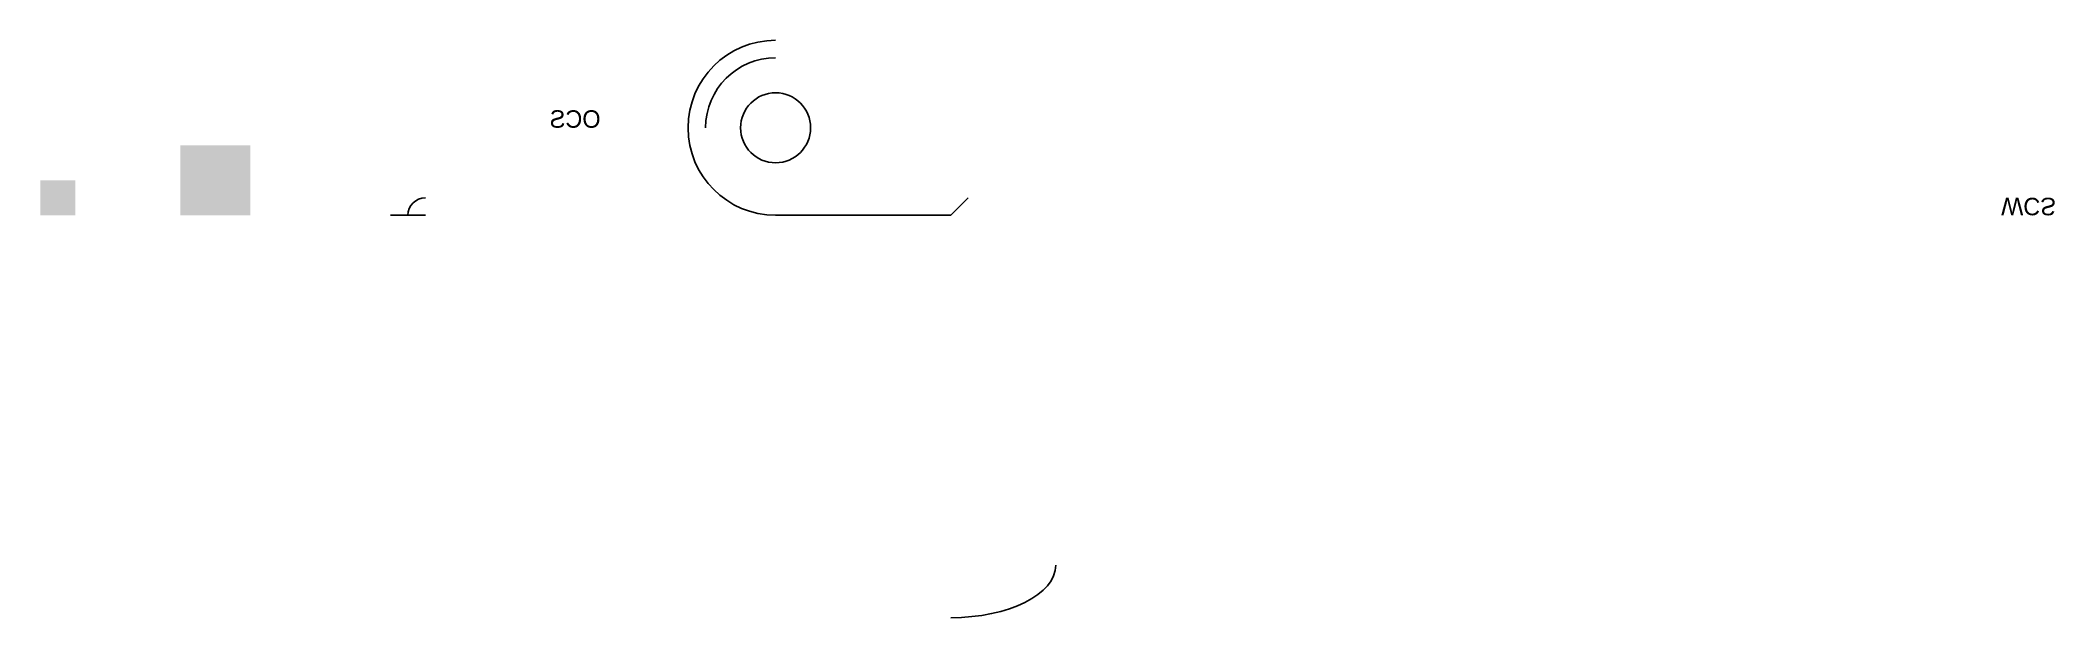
# Model space of a CAD drawing. Header units: metres. Extents: x -52 to 63, y -23 to 10.
import ezdxf

# ---------------------------------------------------------------- set-up
doc = ezdxf.new("R2010")
doc.units = ezdxf.units.M

# ---------------------------------------------------------------- blocks, each defined once
blk = doc.blocks.new('ARCO')
blk.add_line((0, 0), (2, 0))
blk.add_arc((0, 0), 1, 0, 90)

msp = doc.modelspace()

# ---------------------------------------------------------------- hatches: boundary and pattern name
at = {"extrusion": (0, 0, -1)}
msp.add_hatch(color=1, dxfattribs=at).paths.add_polyline_path([(40, 0), (44, 0), (44, 4), (40, 4)])

# ---------------------------------------------------------------- linework, layer by layer
msp.add_line((0, 0), (1, 1), dxfattribs=at)
msp.add_lwpolyline([(0, 0), (10, 0, 1), (10, 10)], format="xyb", dxfattribs=at)
msp.add_circle((10, 5), 2, dxfattribs=at)
msp.add_arc((10, 5), 4, 0, 90, dxfattribs=at)
msp.add_ellipse((0, -20), major_axis=(6, 0), ratio=0.5, start_param=0, end_param=1.570796, dxfattribs=at)
msp.add_solid([(50, 0), (52, 0), (50, 2), (52, 2)], dxfattribs=at)

# ---------------------------------------------------------------- block references
msp.add_blockref('ARCO', (30, 0), dxfattribs=at)

# ---------------------------------------------------------------- texts
msp.add_text('OCS', height=1, dxfattribs=at).set_placement((20, 5))
at = {"extrusion": (0, 0, -1), "insert": (60, 0), "char_height": 1, "attachment_point": 1, "text_direction": (1, 0, 0)}
msp.add_mtext('WCS', dxfattribs=at)

doc.saveas('drawing.dxf')
